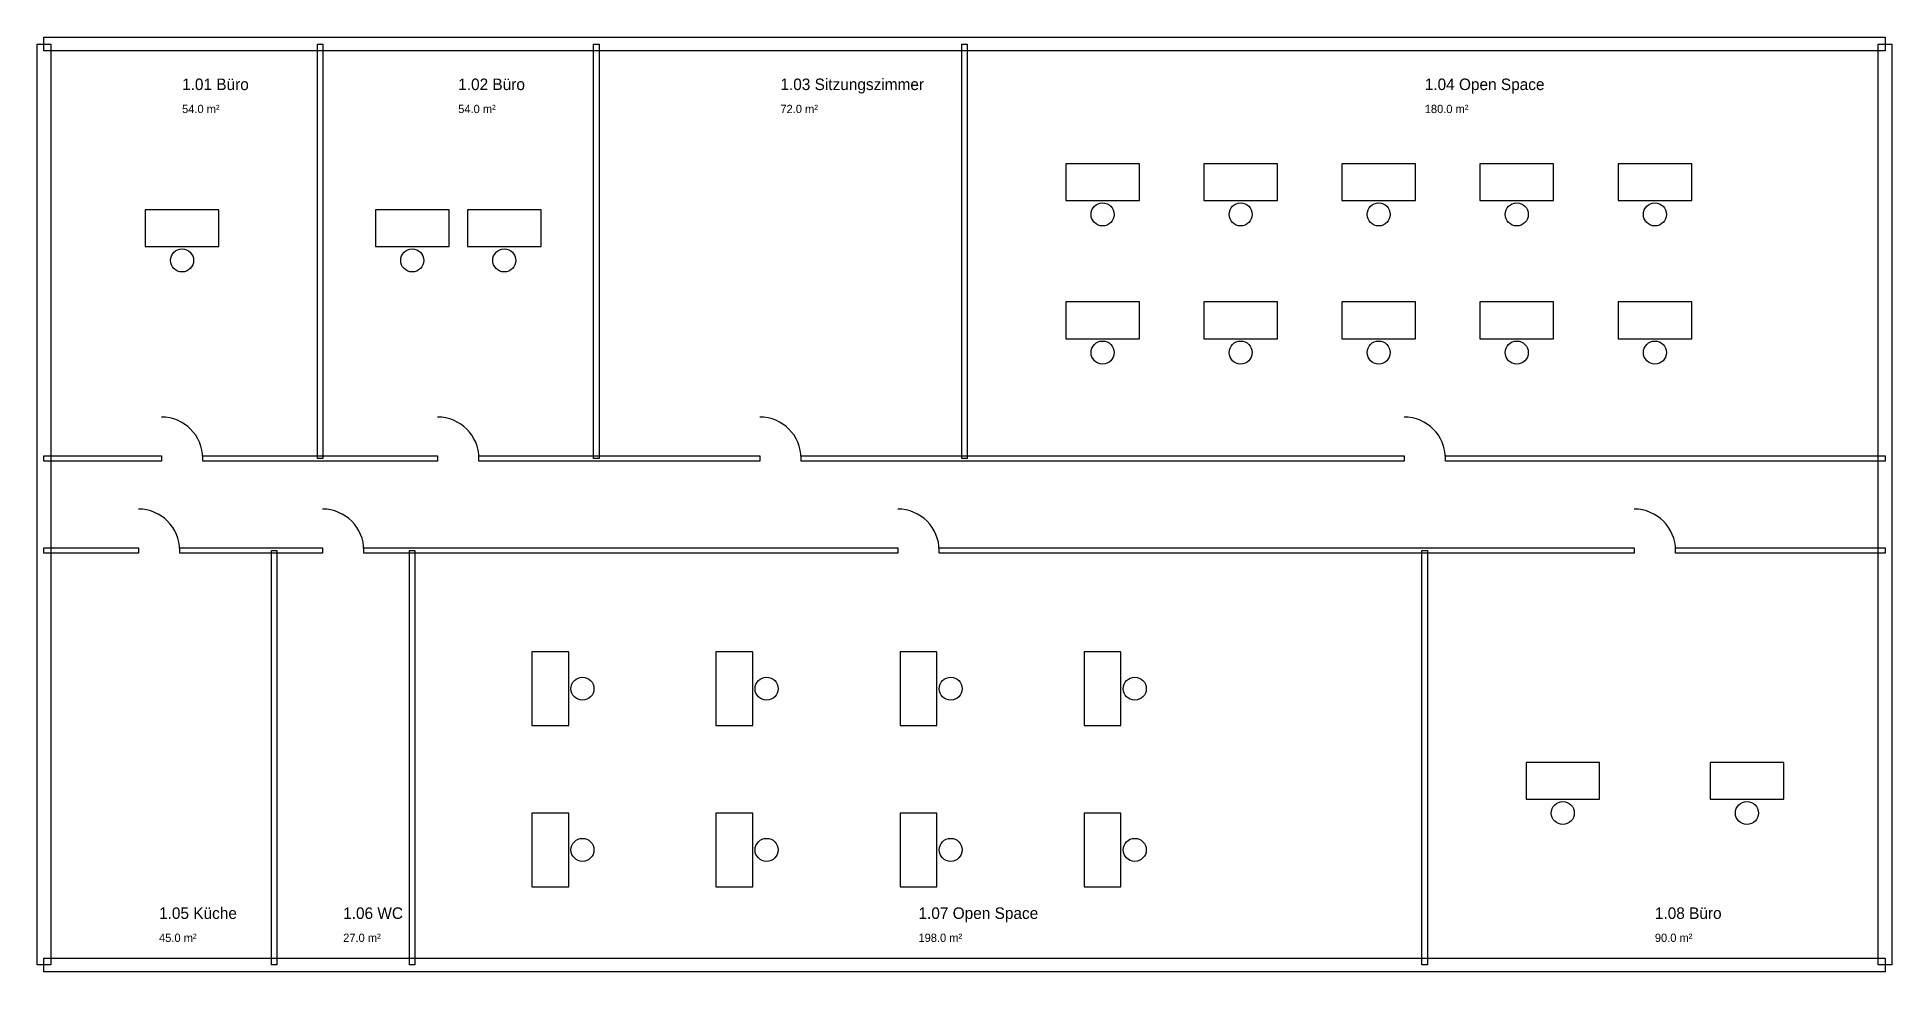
# Model space of a CAD drawing. Header units: millimetres. Extents: x -150 to 40150, y -150 to 20150.
import ezdxf

# ---------------------------------------------------------------- set-up
doc = ezdxf.new("R2010")
doc.units = ezdxf.units.MM
for name, color, linetype in [('A-Möbel', 7, 'Continuous'), ('A-Raumtext', 7, 'Continuous'), ('A-Türen', 7, 'Continuous'), ('A-Wände', 7, 'Continuous')]:
    doc.layers.add(name, color=color, linetype=linetype)

# ---------------------------------------------------------------- blocks, each defined once
blk = doc.blocks.new('Tisch_160x80')
blk.add_lwpolyline([(-800, -400), (800, -400), (800, 400), (-800, 400)], close=True)
blk.add_circle((0, -700), 250)

msp = doc.modelspace()

# ---------------------------------------------------------------- linework, layer by layer
at = {"layer": 'A-Türen'}
for centre in [(2550, 11000), (8550, 11000), (15550, 11000), (29550, 11000), (2050, 9000), (6050, 9000), (18550, 9000), (34550, 9000)]:
    msp.add_arc(centre, 900, 0, 90, dxfattribs=at)
at = {"layer": 'A-Wände'}
for points in [[(0, 20150), (40000, 20150), (40000, 19850), (0, 19850)], [(-150, 0), (-150, 20000), (150, 20000), (150, 0)], [(5940, 11000), (5940, 20000), (6060, 20000), (6060, 11000)], [(11940, 11000), (11940, 20000), (12060, 20000), (12060, 11000)], [(19940, 11000), (19940, 20000), (20060, 20000), (20060, 11000)], [(39850, 0), (39850, 20000), (40150, 20000), (40150, 0)], [(0, 11060), (2550, 11060), (2550, 10940), (0, 10940)], [(3450, 11060), (8550, 11060), (8550, 10940), (3450, 10940)], [(9450, 11060), (15550, 11060), (15550, 10940), (9450, 10940)], [(16450, 11060), (29550, 11060), (29550, 10940), (16450, 10940)], [(30450, 11060), (40000, 11060), (40000, 10940), (30450, 10940)], [(0, 9060), (2050, 9060), (2050, 8940), (0, 8940)], [(2950, 9060), (6050, 9060), (6050, 8940), (2950, 8940)], [(4940, 0), (4940, 9000), (5060, 9000), (5060, 0)], [(6950, 9060), (18550, 9060), (18550, 8940), (6950, 8940)], [(7940, 0), (7940, 9000), (8060, 9000), (8060, 0)], [(19450, 9060), (34550, 9060), (34550, 8940), (19450, 8940)], [(29940, 0), (29940, 9000), (30060, 9000), (30060, 0)], [(35450, 9060), (40000, 9060), (40000, 8940), (35450, 8940)], [(0, 150), (40000, 150), (40000, -150), (0, -150)]]:
    msp.add_lwpolyline(points, close=True, dxfattribs=at)

# ---------------------------------------------------------------- block references
at = {"layer": 'A-Möbel'}
for p in [(23000, 17000), (26000, 17000), (29000, 17000), (32000, 17000), (35000, 17000), (3000, 16000), (8000, 16000), (10000, 16000), (23000, 14000), (26000, 14000), (29000, 14000), (32000, 14000), (35000, 14000), (33000, 4000), (37000, 4000)]:
    msp.add_blockref('Tisch_160x80', p, dxfattribs=at)
at = {"layer": 'A-Möbel', "rotation": 90}
for p in [(11000, 6000), (15000, 6000), (19000, 6000), (23000, 6000), (11000, 2500), (15000, 2500), (19000, 2500), (23000, 2500)]:
    msp.add_blockref('Tisch_160x80', p, dxfattribs=at)

# ---------------------------------------------------------------- texts
at = {"layer": 'A-Raumtext'}
for s, height, p in [('1.01 Büro', 250, (3000, 19000)), ('1.02 Büro', 250, (9000, 19000)), ('1.03 Sitzungszimmer', 250, (16000, 19000)), ('1.04 Open Space', 250, (30000, 19000)), ('54.0 m²', 180, (3000, 18500)), ('54.0 m²', 180, (9000, 18500)), ('72.0 m²', 180, (16000, 18500)), ('180.0 m²', 180, (30000, 18500)), ('1.05 Küche', 250, (2500, 1000)), ('1.06 WC', 250, (6500, 1000)), ('1.07 Open Space', 250, (19000, 1000)), ('1.08 Büro', 250, (35000, 1000)), ('45.0 m²', 180, (2500, 500)), ('27.0 m²', 180, (6500, 500)), ('198.0 m²', 180, (19000, 500)), ('90.0 m²', 180, (35000, 500))]:
    msp.add_text(s, height=height, dxfattribs=at).set_placement(p)

doc.saveas('drawing.dxf')
